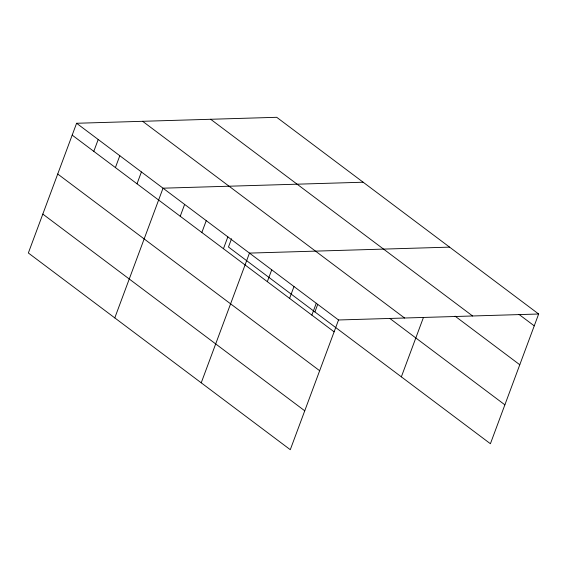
<?xml version="1.0" encoding="UTF-8"?>
<svg xmlns="http://www.w3.org/2000/svg" width="567" height="567" viewBox="0 0 567 567"><rect width="100%" height="100%" fill="white"/><g stroke="black" fill="none" stroke-linecap="round" stroke-linejoin="round"><path stroke-width="0.85" d="M538.65 314.012L276.717 117.305L76.595 123.273L28.35 252.988L290.283 449.695L338.527 319.979L538.65 314.012L490.405 443.727L228.473 247.021L231.549 238.75M93.796 151.346L98.204 139.503M115.406 167.577L119.814 155.727M137.016 183.8L141.417 171.957M114.789 317.903L163.027 188.187L363.156 182.22M180.235 216.261L184.636 204.411M201.845 232.491L206.246 220.641M223.455 248.715L227.856 236.871M201.228 382.817L249.466 253.095L449.588 247.134M267.326 281.664L271.735 269.814M289.595 298.384L293.997 286.533M311.857 315.103L316.266 303.253M314.912 311.935L317.683 304.486M401.351 376.849L423.421 317.506M518.94 314.366L534.242 325.855M210.676 119.276L472.609 315.982M455.074 316.159L519.776 364.751M142.629 121.303L404.569 318.009M390.025 318.583L504.871 404.831M76.595 123.273L338.527 319.979M72.186 135.116L334.119 331.823M57.721 174.019L319.653 370.719M42.816 214.092L304.748 410.799"/></g></svg>
